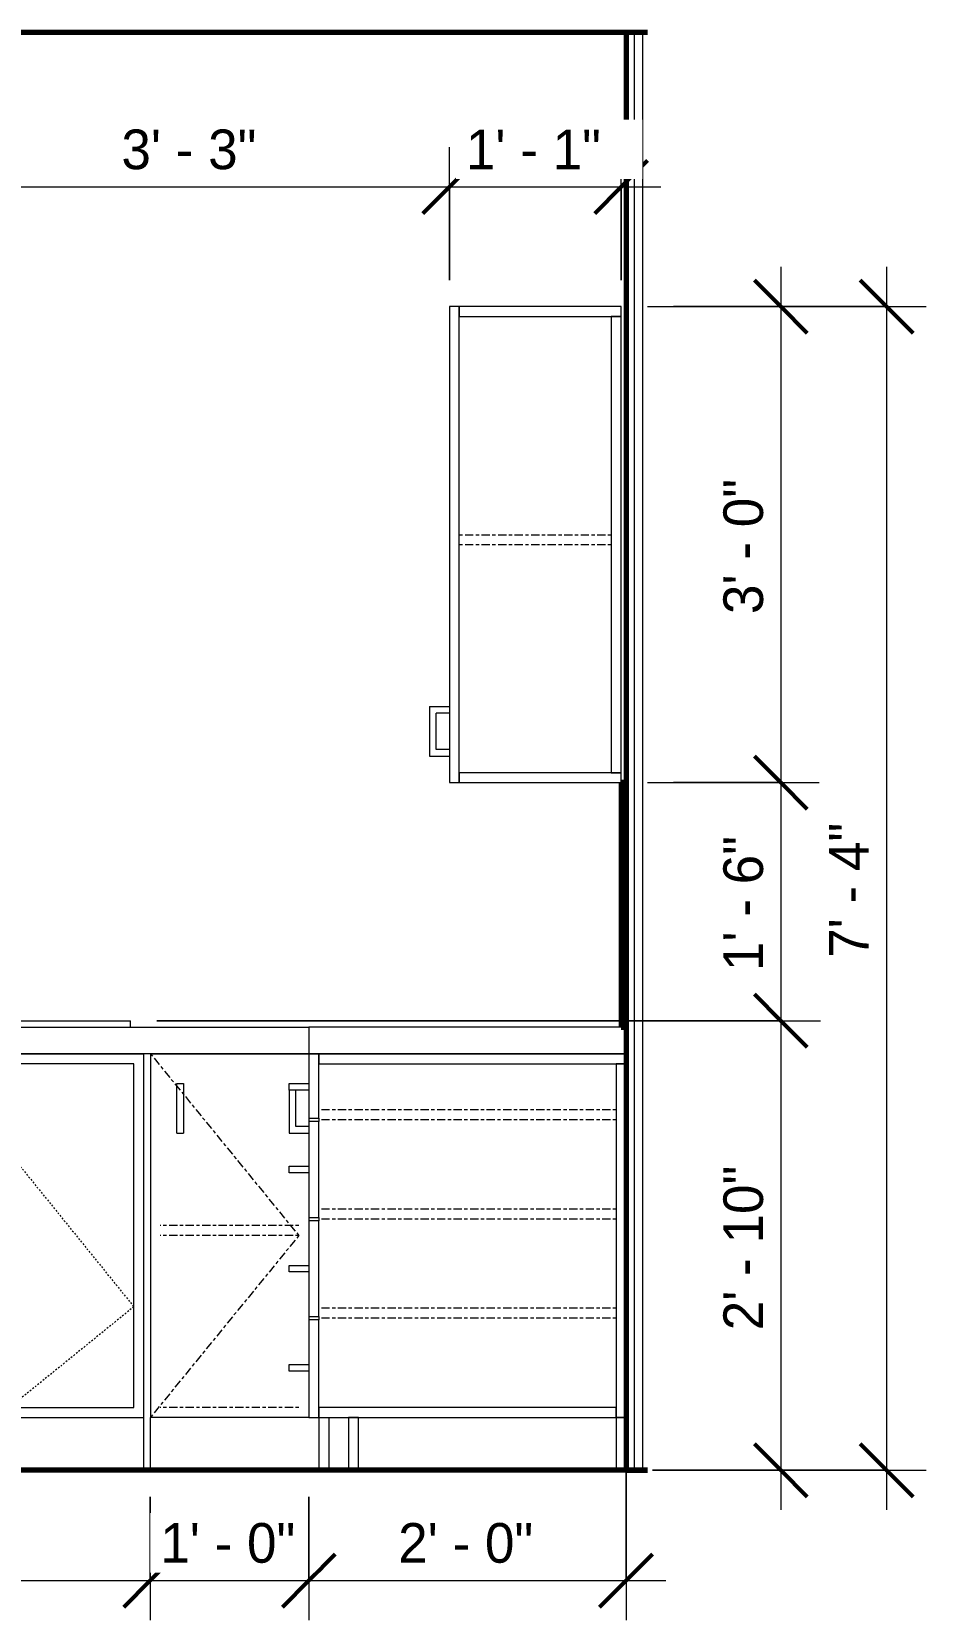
# Model space of a CAD drawing. Header units: inches. Extents: x 3011 to 5543, y -20 to 12119.
# Drawn here: x 4029.8 to 4097.5, y -11.3 to 108.8 of the extents above; entities that cross this region are included whole.
import ezdxf

# ---------------------------------------------------------------- set-up
doc = ezdxf.new("R2010")
doc.units = ezdxf.units.IN
doc.header["$MEASUREMENT"] = 0
doc.linetypes.add('Center', pattern=[1.25, 0.25, -0.1875, 0.625, -0.1875])
doc.linetypes.add('Dash', pattern=[0.25, 0.125, -0.125])
for name, color, linetype, lineweight in [('0-2', 10, 'Continuous', 5), ('A-ANNO-DIMS', 211, 'Continuous', 9), ('A-ANNO-DIMS-32', 211, 'Continuous', 9), ('A-FLOR-1', 7, 'Continuous', 70), ('A-WALL-1', 113, 'Continuous', 70), ('A-WALL-2', 113, 'Continuous', 9), ('A-WALL-3', 250, 'Continuous', 18), ('I-WALL-1', 7, 'Continuous', 70), ('P-SANR-FIXT', 6, 'Continuous', 9), ('Q-CASE', 31, 'Continuous', 9), ('Q-CASE-1', 31, 'Center', 9), ('Q-CASE-HDLN', 31, 'Dash', 9)]:
    doc.layers.add(name, color=color, linetype=linetype, lineweight=lineweight)
doc.styles.add('Century Gothic', font='ufonts.com_century-gothic.ttf', dxfattribs={"height": 3})
doc.dimstyles.new('OD_1__HACK', dxfattribs={"dimscale": 12, "dimtxt": 3.132505, "dimasz": 0.333333, "dimexe": 0.25, "dimexo": 0.166667, "dimgap": 0.041667, "dimtad": 1, "dimdec": 0, "dimzin": 3, "dimdsep": 46, "dimlunit": 4, "dimtxsty": 'Century Gothic', "dimblk1": 'OBLIQUE', "dimblk2": 'OBLIQUE', "dimsah": 1, "dimcen": 0.09, "dimdle": 0.25, "dimazin": 0, "dimtfac": 1, "dimtdec": 4, "dimtix": 1, "dimtmove": 0, "dimatfit": 3, "dimfxl": 1, "dimtvp": 1, "dimtfill": 1, "dimfrac": 2, "dimtolj": 1, "dimtzin": 0, "dimarcsym": 2})
doc.dimstyles.new('OD_1__HACK_2_1', dxfattribs={"dimscale": 12, "dimtxt": 3.132505, "dimasz": 0.333333, "dimexe": 0.25, "dimexo": 0.166667, "dimgap": 0.041667, "dimtad": 1, "dimdec": 0, "dimzin": 3, "dimdsep": 46, "dimlunit": 4, "dimtxsty": 'Century Gothic', "dimblk1": 'OBLIQUE', "dimblk2": 'OBLIQUE', "dimsah": 1, "dimcen": 0.09, "dimdle": 0.25, "dimazin": 0, "dimtfac": 1, "dimtdec": 4, "dimtix": 1, "dimtmove": 0, "dimatfit": 3, "dimfxl": 1, "dimtvp": 1, "dimtfill": 1, "dimfrac": 2, "dimtolj": 1, "dimtzin": 0, "dimarcsym": 2})

# ---------------------------------------------------------------- blocks, each defined once
blk = doc.blocks.new('CTR - 1st Phase - Shell_rvt-5-1ST FLOOR - 1BD ADA TYPE A - KITCHEN - SIDE WING')
at = {"layer": 'A-FLOR-1'}
for p, q in [((-3252.2, 108.75), (-3139.77, 108.75)), ((-3139.77, 0), (-3252.2, 0))]:
    blk.add_line(p, q, dxfattribs=at)
blk = doc.blocks.new('CTR - 1st Phase - Common Walls_rvt-5-1ST FLOOR - 1BD ADA TYPE A - KITCHEN - SIDE WING')
at = {"layer": 'A-WALL-3'}
for p, q in [((-3140.75, 0), (-3140.75, 108.78)), ((-3140.12, 0), (-3140.12, 108.78))]:
    blk.add_line(p, q, dxfattribs=at)
at = {"layer": 'I-WALL-1'}
for p, q in [((-3141.37, 108.78), (-3141.37, 0)), ((-3141.37, 0), (-3139.77, 0))]:
    blk.add_line(p, q, dxfattribs=at)
blk = doc.blocks.new('300 Series Wall Hung Cabinet_302 - 36_ x 36_-2570919-1ST FLOOR - 1BD ADA TYPE A - KITCHEN - SIDE WING')
at = {"layer": 'Q-CASE'}
for p, q in [((-3154, 88), (-3154.75, 88)), ((-3154.75, 88), (-3154.75, 52)), ((-3154, 52), (-3154, 88)), ((-3141.75, 88), (-3154, 88)), ((-3154, 88), (-3154, 87.25)), ((-3141.75, 87.25), (-3141.75, 88)), ((-3154, 87.25), (-3141.75, 87.25)), ((-3141.75, 87.25), (-3142.5, 87.25)), ((-3142.5, 87.25), (-3142.5, 52.75)), ((-3141.75, 52.75), (-3141.75, 87.25)), ((-3156.25, 57.75), (-3154.75, 57.75)), ((-3156.25, 57.75), (-3156.25, 54)), ((-3155.75, 54.5), (-3155.75, 57.25)), ((-3154.75, 57.25), (-3155.75, 57.25)), ((-3154.75, 54.5), (-3155.75, 54.5)), ((-3156.25, 54), (-3154.75, 54)), ((-3154.75, 52), (-3154, 52)), ((-3141.75, 52.75), (-3154, 52.75)), ((-3154, 52.75), (-3154, 52)), ((-3154, 52), (-3141.75, 52)), ((-3142.5, 52.75), (-3141.75, 52.75)), ((-3141.75, 52), (-3141.75, 52.75))]:
    blk.add_line(p, q, dxfattribs=at)
at = {"layer": 'Q-CASE-1'}
for p, q in [((-3154, 70.75), (-3142.5, 70.75)), ((-3154, 70), (-3142.5, 70))]:
    blk.add_line(p, q, dxfattribs=at)
blk = doc.blocks.new('Vanity Cabinet-Double Door-ADA - 33_ ADA-2763631-1ST FLOOR - 1BD ADA TYPE A - KITCHEN - SIDE WING')
at = {"layer": 'Q-CASE'}
for p, q in [((-3209.87, 31.5), (-3177.87, 31.5)), ((-3209.87, 31.5), (-3209.87, 4)), ((-3177.87, 4), (-3177.87, 31.5)), ((-3194.25, 30.75), (-3209.12, 30.75)), ((-3209.12, 30.75), (-3209.12, 4.75)), ((-3194.25, 4.75), (-3194.25, 30.75)), ((-3178.62, 30.75), (-3193.5, 30.75)), ((-3193.5, 30.75), (-3193.5, 4.75)), ((-3178.62, 4.75), (-3178.62, 30.75)), ((-3195.75, 29.25), (-3195.75, 25.25)), ((-3195.25, 29.25), (-3195.75, 29.25)), ((-3195.25, 25.25), (-3195.25, 29.25)), ((-3192.5, 29.25), (-3192.5, 25.25)), ((-3192, 29.25), (-3192.5, 29.25)), ((-3192, 25.25), (-3192, 29.25)), ((-3195.75, 25.25), (-3195.25, 25.25)), ((-3192.5, 25.25), (-3192, 25.25)), ((-3209.87, 4), (-3177.87, 4)), ((-3209.87, 0), (-3209.87, 4)), ((-3209.12, 4.75), (-3194.25, 4.75)), ((-3193.5, 4.75), (-3178.62, 4.75)), ((-3177.87, 0), (-3177.87, 4))]:
    blk.add_line(p, q, dxfattribs=at)
at = {"layer": 'Q-CASE-HDLN'}
for p, q in [((-3194.25, 30.75), (-3209.12, 12.37)), ((-3193.5, 30.75), (-3178.62, 12.37)), ((-3209.12, 12.37), (-3193.87, 0)), ((-3178.62, 12.37), (-3193.87, 0))]:
    blk.add_line(p, q, dxfattribs=at)
blk = doc.blocks.new('Base Cabinet Corner 197 - Base Cabinet Corner 197 ADA-2762271-1ST FLOOR - 1BD ADA TYPE A - KITCHEN - SIDE WING')
at = {"layer": 'Q-CASE'}
for p, q in [((-3177.37, 31.5), (-3165.39, 31.5)), ((-3177.37, 31.5), (-3177.37, 4)), ((-3165.39, 31.5), (-3165.37, 31.5)), ((-3165.39, 31.5), (-3165.39, 29.25)), ((-3175.36, 29.25), (-3174.87, 29.25)), ((-3175.36, 25.5), (-3175.36, 29.25)), ((-3174.87, 29.25), (-3174.87, 25.5)), ((-3166.87, 28.75), (-3166.87, 25.5)), ((-3166.37, 26), (-3166.37, 28.75)), ((-3165.39, 28.75), (-3165.39, 23)), ((-3175.36, 25.5), (-3174.87, 25.5)), ((-3166.87, 25.5), (-3165.39, 25.5)), ((-3165.39, 26), (-3166.37, 26)), ((-3165.39, 22.5), (-3165.39, 15.5)), ((-3165.39, 15), (-3165.39, 8)), ((-3165.39, 7.5), (-3165.39, 4)), ((-3177.37, 0), (-3177.37, 4)), ((-3165.39, 4), (-3177.37, 4)), ((-3165.37, 4), (-3165.39, 4)), ((-3164.62, 4), (-3164.62, 0)), ((-3164.62, 4), (-3164.62, 0)), ((-3163.86, 4), (-3163.86, 0))]:
    blk.add_line(p, q, dxfattribs=at)
at = {"layer": 'Q-CASE-1'}
for p, q in [((-3177.37, 31.5), (-3166.14, 17.75)), ((-3166.14, 18.5), (-3176.62, 18.5)), ((-3166.14, 17.75), (-3177.37, 4)), ((-3166.14, 17.75), (-3176.62, 17.75)), ((-3166.14, 4.75), (-3176.62, 4.75)), ((-3166.14, 4), (-3176.62, 4))]:
    blk.add_line(p, q, dxfattribs=at)
blk = doc.blocks.new('Base Cabinet 4 Drawer 254 - Base Cabinet 4 Drawer 254 15_ ADA-2972314-1ST FLOOR - 1BD ADA TYPE A - KITCHEN - SIDE WING')
at = {"layer": 'Q-CASE'}
for p, q in [((-3165.37, 31.5), (-3165.37, 26.62)), ((-3164.62, 31.5), (-3165.37, 31.5)), ((-3164.62, 26.62), (-3164.62, 31.5)), ((-3141.37, 31.5), (-3164.62, 31.5)), ((-3164.62, 31.5), (-3164.62, 30.75)), ((-3141.37, 30.75), (-3141.37, 31.5)), ((-3164.62, 30.75), (-3141.37, 30.75)), ((-3142.12, 30.75), (-3142.12, 4)), ((-3141.37, 30.75), (-3142.12, 30.75)), ((-3141.37, 4), (-3141.37, 30.75)), ((-3166.87, 29.25), (-3165.37, 29.25)), ((-3166.87, 28.75), (-3166.87, 29.25)), ((-3165.37, 28.75), (-3166.87, 28.75)), ((-3165.37, 26.62), (-3164.62, 26.62)), ((-3164.62, 26.62), (-3164.62, 26.37)), ((-3165.37, 26.37), (-3165.37, 19.12)), ((-3164.62, 26.37), (-3165.37, 26.37)), ((-3164.62, 19.12), (-3164.62, 26.37)), ((-3166.87, 23), (-3165.37, 23)), ((-3166.87, 22.5), (-3166.87, 23)), ((-3165.37, 22.5), (-3166.87, 22.5)), ((-3165.37, 19.12), (-3164.62, 19.12)), ((-3165.37, 18.87), (-3165.37, 11.63)), ((-3164.62, 18.87), (-3165.37, 18.87)), ((-3164.62, 19.12), (-3164.62, 18.87)), ((-3164.62, 11.63), (-3164.62, 18.87)), ((-3166.87, 15.5), (-3165.37, 15.5)), ((-3166.87, 15), (-3166.87, 15.5)), ((-3165.37, 15), (-3166.87, 15)), ((-3165.37, 11.63), (-3164.62, 11.63)), ((-3165.37, 11.37), (-3165.37, 4)), ((-3164.62, 11.37), (-3165.37, 11.37)), ((-3164.62, 11.63), (-3164.62, 11.37)), ((-3164.62, 4), (-3164.62, 11.37)), ((-3166.87, 8), (-3165.37, 8)), ((-3166.87, 7.5), (-3166.87, 8)), ((-3165.37, 7.5), (-3166.87, 7.5)), ((-3165.37, 4), (-3164.62, 4)), ((-3142.12, 4.75), (-3164.62, 4.75)), ((-3164.62, 4.75), (-3164.62, 4)), ((-3164.62, 4), (-3142.12, 4)), ((-3162.37, 4), (-3162.37, 0)), ((-3161.62, 4), (-3162.37, 4)), ((-3161.62, 0), (-3161.62, 4)), ((-3142.12, 4), (-3142.12, 4.75)), ((-3141.37, 4), (-3142.12, 4)), ((-3142.12, 4), (-3142.12, 0)), ((-3142.12, 4), (-3141.37, 4)), ((-3141.37, 0), (-3141.37, 4)), ((-3162.37, 0), (-3161.62, 0)), ((-3142.12, 0), (-3141.37, 0))]:
    blk.add_line(p, q, dxfattribs=at)
at = {"layer": 'Q-CASE-1'}
for p, q in [((-3142.12, 27.25), (-3164.62, 27.25)), ((-3142.12, 26.5), (-3164.62, 26.5)), ((-3142.12, 19.75), (-3164.62, 19.75)), ((-3142.12, 19), (-3164.62, 19)), ((-3142.12, 12.25), (-3164.62, 12.25)), ((-3142.12, 11.5), (-3164.62, 11.5))]:
    blk.add_line(p, q, dxfattribs=at)
blk = doc.blocks.new('DIMBLOCK64-1ST FLOOR - 1BD ADA TYPE A - KITCHEN - SIDE WING')
at = {"layer": 'A-ANNO-DIMS-32'}
for p, q in [((4022.31, 46.25), (4022.31, 100.05)), ((4061.44, 90), (4061.44, 100.05)), ((4022.31, 97.05), (4061.44, 97.05)), ((4022.31, 97.05), (4022.31, 46.25)), ((4061.44, 97.05), (4061.44, 90))]:
    blk.add_line(p, q, dxfattribs=at)
at = {"layer": 'A-ANNO-DIMS-32', "lineweight": 50}
for p, q in [((4022.31, 97.05), (4024.31, 99.05)), ((4061.44, 97.05), (4063.44, 99.05)), ((4022.31, 97.05), (4020.31, 95.05)), ((4061.44, 97.05), (4059.44, 95.05))]:
    blk.add_line(p, q, dxfattribs=at)
at = {"layer": 'A-ANNO-DIMS-32', "color": 0, "insert": (4036.63, 101.39), "char_height": 3, "width": 12.5897, "attachment_point": 1, "line_spacing_factor": 0.984502, "style": 'Century Gothic', "bg_fill": 3, "box_fill_scale": 1.25, "bg_fill_color": 256, "bg_fill_true_color": 13158600, "bg_fill_transparency": 0}
blk.add_mtext('3\' - 3"', dxfattribs=at)
blk = doc.blocks.new('_Oblique')
at = {"color": 0, "linetype": 'ByBlock', "lineweight": -2}
blk.add_line((-0.5, -0.5), (0.5, 0.5), dxfattribs=at)
blk = doc.blocks.new('DIMBLOCK65-1ST FLOOR - 1BD ADA TYPE A - KITCHEN - SIDE WING')
at = {"layer": 'A-ANNO-DIMS-32'}
for p, q in [((4061.44, 90), (4061.44, 100.05)), ((4074.44, 90), (4074.44, 100.05)), ((4061.44, 97.05), (4077.44, 97.05)), ((4061.44, 97.05), (4061.44, 90)), ((4074.44, 97.05), (4074.44, 90))]:
    blk.add_line(p, q, dxfattribs=at)
at = {"layer": 'A-ANNO-DIMS-32', "lineweight": 50}
for p, q in [((4061.44, 97.05), (4063.44, 99.05)), ((4074.44, 97.05), (4076.44, 99.05)), ((4061.44, 97.05), (4059.44, 95.05)), ((4074.44, 97.05), (4072.44, 95.05))]:
    blk.add_line(p, q, dxfattribs=at)
at = {"layer": 'A-ANNO-DIMS-32', "color": 0, "insert": (4062.69, 101.39), "char_height": 3, "width": 12.5897, "attachment_point": 1, "line_spacing_factor": 0.984502, "style": 'Century Gothic', "bg_fill": 3, "box_fill_scale": 1.25, "bg_fill_color": 256, "bg_fill_true_color": 13158600, "bg_fill_transparency": 0}
blk.add_mtext('1\' - 1"', dxfattribs=at)
blk = doc.blocks.new('DIMBLOCK71-1ST FLOOR - 1BD ADA TYPE A - KITCHEN - SIDE WING')
at = {"layer": 'A-ANNO-DIMS-32'}
for p, q in [((4006.31, -2), (4006.31, -11.34)), ((4006.31, -8.34), (4006.31, -2)), ((4038.81, -2), (4038.81, -11.34)), ((4038.81, -8.34), (4038.81, -2)), ((4006.31, -8.34), (4038.81, -8.34))]:
    blk.add_line(p, q, dxfattribs=at)
at = {"layer": 'A-ANNO-DIMS-32', "lineweight": 50}
for p, q in [((4006.31, -8.34), (4008.31, -6.34)), ((4038.81, -8.34), (4040.81, -6.34)), ((4006.31, -8.34), (4004.31, -10.34)), ((4038.81, -8.34), (4036.81, -10.34))]:
    blk.add_line(p, q, dxfattribs=at)
at = {"layer": 'A-ANNO-DIMS-32', "color": 0, "insert": (4017.32, -3.99), "char_height": 3, "width": 12.5897, "attachment_point": 1, "line_spacing_factor": 0.984502, "style": 'Century Gothic', "bg_fill": 3, "box_fill_scale": 1.25, "bg_fill_color": 256, "bg_fill_true_color": 13158600, "bg_fill_transparency": 0}
blk.add_mtext('2\' - 9"', dxfattribs=at)
blk = doc.blocks.new('DIMBLOCK72-1ST FLOOR - 1BD ADA TYPE A - KITCHEN - SIDE WING')
at = {"layer": 'A-ANNO-DIMS-32'}
for p, q in [((4038.81, -2), (4038.81, -11.34)), ((4038.81, -8.34), (4038.81, -2)), ((4050.81, -2), (4050.81, -11.34)), ((4050.81, -8.34), (4050.81, -2)), ((4038.81, -8.34), (4050.81, -8.34))]:
    blk.add_line(p, q, dxfattribs=at)
at = {"layer": 'A-ANNO-DIMS-32', "lineweight": 50}
for p, q in [((4038.81, -8.34), (4040.81, -6.34)), ((4050.81, -8.34), (4052.81, -6.34)), ((4038.81, -8.34), (4036.81, -10.34)), ((4050.81, -8.34), (4048.81, -10.34))]:
    blk.add_line(p, q, dxfattribs=at)
at = {"layer": 'A-ANNO-DIMS-32', "color": 0, "insert": (4039.57, -3.99), "char_height": 3, "width": 12.5897, "attachment_point": 1, "line_spacing_factor": 0.984502, "style": 'Century Gothic', "bg_fill": 3, "box_fill_scale": 1.25, "bg_fill_color": 256, "bg_fill_true_color": 13158600, "bg_fill_transparency": 0}
blk.add_mtext('1\' - 0"', dxfattribs=at)
blk = doc.blocks.new('DIMBLOCK73-1ST FLOOR - 1BD ADA TYPE A - KITCHEN - SIDE WING')
at = {"layer": 'A-ANNO-DIMS-32'}
for p, q in [((4074.81, 29.5), (4074.81, -11.34)), ((4074.81, -8.34), (4074.81, 29.5)), ((4050.81, -2), (4050.81, -11.34)), ((4050.81, -8.34), (4050.81, -2)), ((4050.81, -8.34), (4077.81, -8.34))]:
    blk.add_line(p, q, dxfattribs=at)
at = {"layer": 'A-ANNO-DIMS-32', "lineweight": 50}
for p, q in [((4050.81, -8.34), (4052.81, -6.34)), ((4074.81, -8.34), (4076.81, -6.34)), ((4050.81, -8.34), (4048.81, -10.34)), ((4074.81, -8.34), (4072.81, -10.34))]:
    blk.add_line(p, q, dxfattribs=at)
at = {"layer": 'A-ANNO-DIMS-32', "color": 0, "insert": (4057.57, -3.99), "char_height": 3, "width": 12.5897, "attachment_point": 1, "line_spacing_factor": 0.984502, "style": 'Century Gothic', "bg_fill": 3, "box_fill_scale": 1.25, "bg_fill_color": 256, "bg_fill_true_color": 13158600, "bg_fill_transparency": 0}
blk.add_mtext('2\' - 0"', dxfattribs=at)
blk = doc.blocks.new('DIMBLOCK74-1ST FLOOR - 1BD ADA TYPE A - KITCHEN - SIDE WING')
at = {"layer": 'A-ANNO-DIMS-32'}
for p, q in [((4086.52, 91), (4086.52, 52)), ((4076.44, 88), (4089.52, 88)), ((4086.52, 88), (4078.41, 88)), ((4076.44, 52), (4089.52, 52)), ((4086.52, 52), (4078.41, 52))]:
    blk.add_line(p, q, dxfattribs=at)
at = {"layer": 'A-ANNO-DIMS-32', "lineweight": 50}
for p, q in [((4086.52, 88), (4084.52, 90)), ((4086.52, 88), (4088.52, 86)), ((4086.52, 52), (4084.52, 54)), ((4086.52, 52), (4088.52, 50))]:
    blk.add_line(p, q, dxfattribs=at)
at = {"layer": 'A-ANNO-DIMS-32', "color": 0, "insert": (4082.17, 64.75), "char_height": 3, "width": 12.5897, "attachment_point": 1, "rotation": 90, "line_spacing_factor": 0.984502, "style": 'Century Gothic', "bg_fill": 3, "box_fill_scale": 1.25, "bg_fill_color": 256, "bg_fill_true_color": 13158600, "bg_fill_transparency": 0}
blk.add_mtext('3\' - 0"', dxfattribs=at)
blk = doc.blocks.new('DIMBLOCK75-1ST FLOOR - 1BD ADA TYPE A - KITCHEN - SIDE WING')
at = {"layer": 'A-ANNO-DIMS-32', "lineweight": 50}
for p, q in [((4086.52, 52), (4084.52, 54)), ((4086.52, 52), (4088.52, 50)), ((4086.52, 34), (4084.52, 36)), ((4086.52, 34), (4088.52, 32))]:
    blk.add_line(p, q, dxfattribs=at)
at = {"layer": 'A-ANNO-DIMS-32'}
for p, q in [((4076.44, 52), (4089.52, 52)), ((4086.52, 52), (4078.41, 52)), ((4086.52, 52), (4086.52, 34)), ((4039.31, 34), (4089.52, 34)), ((4086.52, 34), (4039.31, 34))]:
    blk.add_line(p, q, dxfattribs=at)
at = {"layer": 'A-ANNO-DIMS-32', "color": 0, "insert": (4082.17, 37.75), "char_height": 3, "width": 12.5897, "attachment_point": 1, "rotation": 90, "line_spacing_factor": 0.984502, "style": 'Century Gothic', "bg_fill": 3, "box_fill_scale": 1.25, "bg_fill_color": 256, "bg_fill_true_color": 13158600, "bg_fill_transparency": 0}
blk.add_mtext('1\' - 6"', dxfattribs=at)
blk = doc.blocks.new('DIMBLOCK76-1ST FLOOR - 1BD ADA TYPE A - KITCHEN - SIDE WING')
at = {"layer": 'A-ANNO-DIMS-32', "lineweight": 50}
for p, q in [((4086.52, 34), (4084.52, 36)), ((4086.52, 34), (4088.52, 32)), ((4086.52, 0), (4084.52, 2)), ((4086.52, 0), (4088.52, -2))]:
    blk.add_line(p, q, dxfattribs=at)
at = {"layer": 'A-ANNO-DIMS-32'}
for p, q in [((4039.31, 34), (4089.52, 34)), ((4086.52, 34), (4039.31, 34)), ((4086.52, 34), (4086.52, -3)), ((4076.81, 0), (4089.52, 0)), ((4086.52, 0), (4076.81, 0))]:
    blk.add_line(p, q, dxfattribs=at)
at = {"layer": 'A-ANNO-DIMS-32', "color": 0, "insert": (4082.17, 10.59), "char_height": 3, "width": 15.394, "attachment_point": 1, "rotation": 90, "line_spacing_factor": 0.984502, "style": 'Century Gothic', "bg_fill": 3, "box_fill_scale": 1.25, "bg_fill_color": 256, "bg_fill_true_color": 13158600, "bg_fill_transparency": 0}
blk.add_mtext('2\' - 10"', dxfattribs=at)
blk = doc.blocks.new('DIMBLOCK77-1ST FLOOR - 1BD ADA TYPE A - KITCHEN - SIDE WING')
at = {"layer": 'A-ANNO-DIMS-32'}
for p, q in [((4094.52, 91), (4094.52, -3)), ((4076.44, 88), (4097.52, 88)), ((4094.52, 88), (4078.41, 88)), ((4076.81, 0), (4097.52, 0)), ((4094.52, 0), (4076.81, 0))]:
    blk.add_line(p, q, dxfattribs=at)
at = {"layer": 'A-ANNO-DIMS-32', "lineweight": 50}
for p, q in [((4094.52, 88), (4092.52, 90)), ((4094.52, 88), (4096.52, 86)), ((4094.52, 0), (4092.52, 2)), ((4094.52, 0), (4096.52, -2))]:
    blk.add_line(p, q, dxfattribs=at)
at = {"layer": 'A-ANNO-DIMS-32', "color": 0, "insert": (4090.17, 38.75), "char_height": 3, "width": 12.5897, "attachment_point": 1, "rotation": 90, "line_spacing_factor": 0.984502, "style": 'Century Gothic', "bg_fill": 3, "box_fill_scale": 1.25, "bg_fill_color": 256, "bg_fill_true_color": 13158600, "bg_fill_transparency": 0}
blk.add_mtext('7\' - 4"', dxfattribs=at)

msp = doc.modelspace()

# ---------------------------------------------------------------- linework, layer by layer
at = {"layer": 'A-WALL-1'}
for p, q in [((4074.44, 52), (4074.44, 33.5)), ((4074.81, 52), (4074.44, 52)), ((4074.81, 33.5), (4074.81, 52)), ((4074.44, 33.5), (4074.81, 33.5))]:
    msp.add_line(p, q, dxfattribs=at)
at = {"layer": 'A-WALL-2'}
for p, q in [((3967.08, 33.5), (4050.81, 33.5)), ((4050.79, 31.5), (4005.31, 31.5))]:
    msp.add_line(p, q, dxfattribs=at)
at = {"layer": 'P-SANR-FIXT'}
for p, q in [((4007.31, 34), (4037.31, 34)), ((4037.31, 33.5), (4037.31, 34)), ((4050.81, 33.5), (4050.81, 31.5)), ((4074.81, 33.5), (4050.81, 33.5)), ((4074.81, 31.5), (4074.81, 33.5)), ((4050.81, 31.5), (4074.81, 31.5))]:
    msp.add_line(p, q, dxfattribs=at)

# ---------------------------------------------------------------- block references
at = {"layer": '0-2'}
for name in ['CTR - 1st Phase - Shell_rvt-5-1ST FLOOR - 1BD ADA TYPE A - KITCHEN - SIDE WING', 'CTR - 1st Phase - Common Walls_rvt-5-1ST FLOOR - 1BD ADA TYPE A - KITCHEN - SIDE WING']:
    msp.add_blockref(name, (7216.19, 0), dxfattribs=at)
at = {"layer": 'Q-CASE'}
for name in ['300 Series Wall Hung Cabinet_302 - 36_ x 36_-2570919-1ST FLOOR - 1BD ADA TYPE A - KITCHEN - SIDE WING', 'Vanity Cabinet-Double Door-ADA - 33_ ADA-2763631-1ST FLOOR - 1BD ADA TYPE A - KITCHEN - SIDE WING', 'Base Cabinet Corner 197 - Base Cabinet Corner 197 ADA-2762271-1ST FLOOR - 1BD ADA TYPE A - KITCHEN - SIDE WING', 'Base Cabinet 4 Drawer 254 - Base Cabinet 4 Drawer 254 15_ ADA-2972314-1ST FLOOR - 1BD ADA TYPE A - KITCHEN - SIDE WING']:
    msp.add_blockref(name, (7216.19, 0), dxfattribs=at)

# ---------------------------------------------------------------- next in the draw order: dimensions: what is measured, and where the dimension line sits
at = {"layer": 'A-ANNO-DIMS'}
for base, p1, p2, override, picture, middle in [((4061.44, 97.05), (4022.31, 44.25), (4061.44, 88), {"dimpost": '<>', "dimfxl": 58.692658}, 'DIMBLOCK64-1ST FLOOR - 1BD ADA TYPE A - KITCHEN - SIDE WING', (4041.87, 99.12)), ((4038.81139305, -8.33671568), (4006.31139305, 0), (4038.81139305, 0), {"dimpost": '<>', "dimfxl": 32.5}, 'DIMBLOCK71-1ST FLOOR - 1BD ADA TYPE A - KITCHEN - SIDE WING', (4022.56139305, -6.2612568))]:
    dim = msp.add_linear_dim(base=base, p1=p1, p2=p2, dimstyle='OD_1__HACK_2_1', override=override, dxfattribs=at)
    dim.commit()
    dim.dimension.update_dxf_attribs({"geometry": picture, "text_midpoint": middle})

# ---------------------------------------------------------------- next in the draw order: dimensions: what is measured, and where the dimension line sits
for base, p1, p2, override, picture, middle in [((4074.44, 97.05), (4061.44, 88), (4074.44, 88), {"dimpost": '<>', "dimfxl": 13}, 'DIMBLOCK65-1ST FLOOR - 1BD ADA TYPE A - KITCHEN - SIDE WING', (4067.94, 99.05)), ((4050.81, -8.34), (4038.81, 0), (4050.81, 0), {"dimpost": '<>', "dimfxl": 12}, 'DIMBLOCK72-1ST FLOOR - 1BD ADA TYPE A - KITCHEN - SIDE WING', (4044.81, -6.26))]:
    dim = msp.add_linear_dim(base=base, p1=p1, p2=p2, dimstyle='OD_1__HACK_2_1', override=override, dxfattribs=at)
    dim.commit()
    dim.dimension.update_dxf_attribs({"geometry": picture, "text_midpoint": middle})

# ---------------------------------------------------------------- next in the draw order: dimensions: what is measured, and where the dimension line sits
for base, p1, p2, angle, override, picture, middle in [((4086.52, 52), (4074.44, 88), (4074.44, 52), 90, {"dimpost": '<>', "dimfxl": 36}, 'DIMBLOCK74-1ST FLOOR - 1BD ADA TYPE A - KITCHEN - SIDE WING', (4084.44, 70)), ((4074.81, -8.34), (4050.81, 0), (4074.81, 31.5), 0, {"dimpost": '<>', "dimfxl": 39.601136}, 'DIMBLOCK73-1ST FLOOR - 1BD ADA TYPE A - KITCHEN - SIDE WING', (4062.81, -6.26))]:
    dim = msp.add_linear_dim(base=base, p1=p1, p2=p2, angle=angle, dimstyle='OD_1__HACK_2_1', override=override, dxfattribs=at)
    dim.commit()
    dim.dimension.update_dxf_attribs({"geometry": picture, "text_midpoint": middle})

# ---------------------------------------------------------------- next in the draw order: dimensions: what is measured, and where the dimension line sits
dim = msp.add_linear_dim(base=(4086.52, 34), p1=(4074.44, 52), p2=(4037.31, 34), angle=90, dimstyle='OD_1__HACK_2_1', override={"dimpost": '<>', "dimfxl": 41.258522}, dxfattribs=at)
dim.commit()
dim.dimension.update_dxf_attribs({"geometry": 'DIMBLOCK75-1ST FLOOR - 1BD ADA TYPE A - KITCHEN - SIDE WING', "text_midpoint": (4084.44, 43)})

# ---------------------------------------------------------------- next in the draw order: dimensions: what is measured, and where the dimension line sits
dim = msp.add_linear_dim(base=(4086.52, 0), p1=(4037.31, 34), p2=(4074.81, 0), angle=90, dimstyle='OD_1__HACK_2_1', override={"dimpost": '<>', "dimfxl": 50.618672}, dxfattribs=at)
dim.commit()
dim.dimension.update_dxf_attribs({"geometry": 'DIMBLOCK76-1ST FLOOR - 1BD ADA TYPE A - KITCHEN - SIDE WING', "text_midpoint": (4084.44, 17)})

# ---------------------------------------------------------------- next in the draw order: dimensions: what is measured, and where the dimension line sits
dim = msp.add_linear_dim(base=(4094.52, 0), p1=(4074.44, 88), p2=(4074.81, 0), angle=90, dimstyle='OD_1__HACK', override={"dimpost": '<>', "dimfxl": 88.000799}, dxfattribs=at)
dim.commit()
dim.dimension.update_dxf_attribs({"geometry": 'DIMBLOCK77-1ST FLOOR - 1BD ADA TYPE A - KITCHEN - SIDE WING', "text_midpoint": (4092.44, 44)})

doc.saveas('drawing.dxf')
